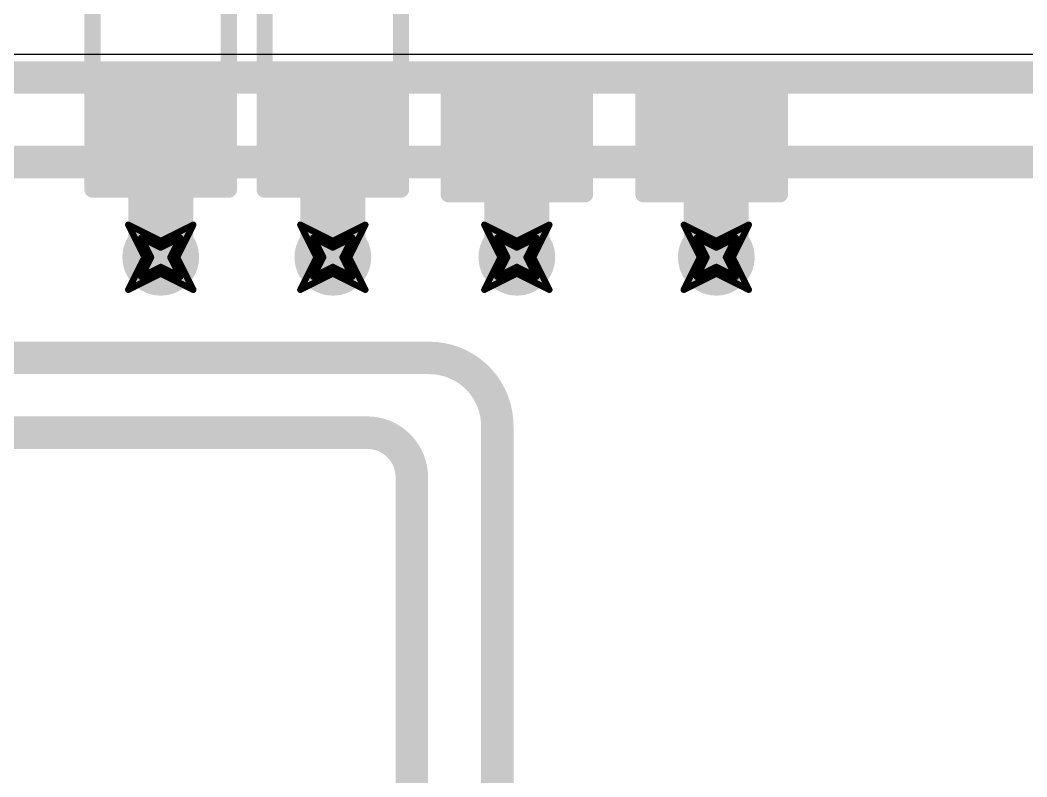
# Model space of a CAD drawing. Header units: inches. Extents: x -2 to 5376, y -4 to 5426.
# Drawn here: x 77.56 to 85.44, y 20.21 to 26.13 of the extents above; entities that cross this region are included whole.
import ezdxf

# ---------------------------------------------------------------- set-up
doc = ezdxf.new("R2010")
doc.units = ezdxf.units.IN
for name, color, linetype in [('Bottom Layer', 5, 'Continuous'), ('Drill Drawing', 1, 'Continuous'), ('Layer 1', 16, 'Continuous'), ('Layer 2', 76, 'Continuous'), ('Top Layer', 1, 'Continuous'), ('Top Overlay', 2, 'Continuous'), ('Top Paste', 8, 'Continuous'), ('Top Solder', 216, 'Continuous'), ('Via Holes', 16, 'Continuous')]:
    doc.layers.add(name, color=color, linetype=linetype)

# ---------------------------------------------------------------- blocks, each defined once
blk = doc.blocks.new('R___0603_215')
at = {"layer": 'Top Layer'}
for points in [[(-0.381, 0.4445), (-0.381, -0.4445), (-1.143, -0.4445), (-1.143, 0.4445)], [(1.143, 0.4445), (1.143, -0.4445), (0.381, -0.4445), (0.381, 0.4445)]]:
    blk.add_hatch(color=1, dxfattribs=at).paths.add_polyline_path(points)
at = {"layer": 'Top Paste'}
for points in [[(-0.381, 0.4445), (-0.381, -0.4445), (-1.143, -0.4445), (-1.143, 0.4445)], [(1.143, 0.4445), (1.143, -0.4445), (0.381, -0.4445), (0.381, 0.4445)]]:
    blk.add_hatch(color=8, dxfattribs=at).paths.add_polyline_path(points)
at = {"layer": 'Top Solder'}
for points in [[(-0.2794, 0.5461), (-0.2794, -0.5461), (-1.2446, -0.5461), (-1.2446, 0.5461)], [(1.2446, 0.5461), (1.2446, -0.5461), (0.2794, -0.5461), (0.2794, 0.5461)]]:
    blk.add_hatch(color=216, dxfattribs=at).paths.add_polyline_path(points)
at = {"layer": 'Top Overlay'}
for points in [[(-1.2192, -0.5334, 0.127, 0.127, 0), (-1.2192, 0.5334, 0.127, 0.127, 0)], [(1.2192, 0.5334, 0.127, 0.127, 0), (-1.2192, 0.5334, 0.127, 0.127, 0)], [(1.2192, -0.5334, 0.127, 0.127, 0), (1.2192, 0.5334, 0.127, 0.127, 0)], [(1.2192, -0.5334, 0.127, 0.127, 0), (-1.2192, -0.5334, 0.127, 0.127, 0)]]:
    blk.add_lwpolyline(points, format="xyseb", dxfattribs=at)
for points in [[(-1.25095, 0.5334, 0.0635, 0.0635, 1), (-1.18745, 0.5334, 0.0635, 0.0635, 1)], [(-1.25095, 0.5334, 0.0635, 0.0635, 1), (-1.18745, 0.5334, 0.0635, 0.0635, 1)], [(1.18745, 0.5334, 0.0635, 0.0635, 1), (1.25095, 0.5334, 0.0635, 0.0635, 1)], [(1.18745, 0.5334, 0.0635, 0.0635, 1), (1.25095, 0.5334, 0.0635, 0.0635, 1)], [(-1.25095, -0.5334, 0.0635, 0.0635, 1), (-1.18745, -0.5334, 0.0635, 0.0635, 1)], [(-1.25095, -0.5334, 0.0635, 0.0635, 1), (-1.18745, -0.5334, 0.0635, 0.0635, 1)], [(1.18745, -0.5334, 0.0635, 0.0635, 1), (1.25095, -0.5334, 0.0635, 0.0635, 1)], [(1.18745, -0.5334, 0.0635, 0.0635, 1), (1.25095, -0.5334, 0.0635, 0.0635, 1)]]:
    blk.add_lwpolyline(points, format="xyseb", close=True, dxfattribs=at)
blk = doc.blocks.new('R___0603_216')
at = {"layer": 'Top Layer'}
for points in [[(-0.381, 0.4445), (-0.381, -0.4445), (-1.143, -0.4445), (-1.143, 0.4445)], [(1.143, 0.4445), (1.143, -0.4445), (0.381, -0.4445), (0.381, 0.4445)]]:
    blk.add_hatch(color=1, dxfattribs=at).paths.add_polyline_path(points)
at = {"layer": 'Top Paste'}
for points in [[(-0.381, 0.4445), (-0.381, -0.4445), (-1.143, -0.4445), (-1.143, 0.4445)], [(1.143, 0.4445), (1.143, -0.4445), (0.381, -0.4445), (0.381, 0.4445)]]:
    blk.add_hatch(color=8, dxfattribs=at).paths.add_polyline_path(points)
at = {"layer": 'Top Solder'}
for points in [[(-0.2794, 0.5461), (-0.2794, -0.5461), (-1.2446, -0.5461), (-1.2446, 0.5461)], [(1.2446, 0.5461), (1.2446, -0.5461), (0.2794, -0.5461), (0.2794, 0.5461)]]:
    blk.add_hatch(color=216, dxfattribs=at).paths.add_polyline_path(points)
at = {"layer": 'Top Overlay'}
for points in [[(-1.2192, 0.5334, 0.127, 0.127, 0), (-1.2192, -0.5334, 0.127, 0.127, 0)], [(-1.2192, 0.5334, 0.127, 0.127, 0), (1.2192, 0.5334, 0.127, 0.127, 0)], [(1.2192, 0.5334, 0.127, 0.127, 0), (1.2192, -0.5334, 0.127, 0.127, 0)], [(-1.2192, -0.5334, 0.127, 0.127, 0), (1.2192, -0.5334, 0.127, 0.127, 0)]]:
    blk.add_lwpolyline(points, format="xyseb", dxfattribs=at)
for points in [[(-1.25095, 0.5334, 0.0635, 0.0635, 1), (-1.18745, 0.5334, 0.0635, 0.0635, 1)], [(-1.25095, 0.5334, 0.0635, 0.0635, 1), (-1.18745, 0.5334, 0.0635, 0.0635, 1)], [(1.18745, 0.5334, 0.0635, 0.0635, 1), (1.25095, 0.5334, 0.0635, 0.0635, 1)], [(1.18745, 0.5334, 0.0635, 0.0635, 1), (1.25095, 0.5334, 0.0635, 0.0635, 1)], [(-1.25095, -0.5334, 0.0635, 0.0635, 1), (-1.18745, -0.5334, 0.0635, 0.0635, 1)], [(-1.25095, -0.5334, 0.0635, 0.0635, 1), (-1.18745, -0.5334, 0.0635, 0.0635, 1)], [(1.18745, -0.5334, 0.0635, 0.0635, 1), (1.25095, -0.5334, 0.0635, 0.0635, 1)], [(1.18745, -0.5334, 0.0635, 0.0635, 1), (1.25095, -0.5334, 0.0635, 0.0635, 1)]]:
    blk.add_lwpolyline(points, format="xyseb", close=True, dxfattribs=at)
blk = doc.blocks.new('C___0603_324')
at = {"layer": 'Top Layer'}
for points in [[(-0.381, 0.4445), (-0.381, -0.4445), (-1.143, -0.4445), (-1.143, 0.4445)], [(1.143, 0.4445), (1.143, -0.4445), (0.381, -0.4445), (0.381, 0.4445)]]:
    blk.add_hatch(color=1, dxfattribs=at).paths.add_polyline_path(points)
at = {"layer": 'Top Paste'}
for points in [[(-0.381, 0.4445), (-0.381, -0.4445), (-1.143, -0.4445), (-1.143, 0.4445)], [(1.143, 0.4445), (1.143, -0.4445), (0.381, -0.4445), (0.381, 0.4445)]]:
    blk.add_hatch(color=8, dxfattribs=at).paths.add_polyline_path(points)
at = {"layer": 'Top Solder'}
for points in [[(-0.321, 0.5045), (-0.321, -0.5045), (-1.203, -0.5045), (-1.203, 0.5045)], [(1.203, 0.5045), (1.203, -0.5045), (0.321, -0.5045), (0.321, 0.5045)]]:
    blk.add_hatch(color=216, dxfattribs=at).paths.add_polyline_path(points)
at = {"layer": 'Top Overlay'}
for points in [[(-1.2446, 0.5334, 0.127, 0.127, 0), (-1.2446, -0.5334, 0.127, 0.127, 0)], [(-1.2446, 0.5334, 0.127, 0.127, 0), (-0.4572, 0.5334, 0.127, 0.127, 0)], [(0.4572, 0.5334, 0.127, 0.127, 0), (1.2446, 0.5334, 0.127, 0.127, 0)], [(1.2446, 0.5334, 0.127, 0.127, 0), (1.2446, -0.5334, 0.127, 0.127, 0)], [(-1.2446, -0.5334, 0.127, 0.127, 0), (-0.4572, -0.5334, 0.127, 0.127, 0)], [(0.4572, -0.5334, 0.127, 0.127, 0), (1.2446, -0.5334, 0.127, 0.127, 0)]]:
    blk.add_lwpolyline(points, format="xyseb", dxfattribs=at)
for points in [[(-1.2764, 0.5334, 0.0635, 0.0635, 1), (-1.2128, 0.5334, 0.0635, 0.0635, 1)], [(-1.2764, 0.5334, 0.0635, 0.0635, 1), (-1.2128, 0.5334, 0.0635, 0.0635, 1)], [(-0.4889, 0.5334, 0.0635, 0.0635, 1), (-0.4254, 0.5334, 0.0635, 0.0635, 1)], [(0.4254, 0.5334, 0.0635, 0.0635, 1), (0.4889, 0.5334, 0.0635, 0.0635, 1)], [(1.2128, 0.5334, 0.0635, 0.0635, 1), (1.2764, 0.5334, 0.0635, 0.0635, 1)], [(1.2128, 0.5334, 0.0635, 0.0635, 1), (1.2764, 0.5334, 0.0635, 0.0635, 1)], [(-1.2764, -0.5334, 0.0635, 0.0635, 1), (-1.2128, -0.5334, 0.0635, 0.0635, 1)], [(-1.2764, -0.5334, 0.0635, 0.0635, 1), (-1.2128, -0.5334, 0.0635, 0.0635, 1)], [(-0.4889, -0.5334, 0.0635, 0.0635, 1), (-0.4254, -0.5334, 0.0635, 0.0635, 1)], [(0.4254, -0.5334, 0.0635, 0.0635, 1), (0.4889, -0.5334, 0.0635, 0.0635, 1)], [(1.2128, -0.5334, 0.0635, 0.0635, 1), (1.2764, -0.5334, 0.0635, 0.0635, 1)], [(1.2128, -0.5334, 0.0635, 0.0635, 1), (1.2764, -0.5334, 0.0635, 0.0635, 1)]]:
    blk.add_lwpolyline(points, format="xyseb", close=True, dxfattribs=at)
blk = doc.blocks.new('C___0603_325')
at = {"layer": 'Top Layer'}
for points in [[(-0.381, 0.4445), (-0.381, -0.4445), (-1.143, -0.4445), (-1.143, 0.4445)], [(1.143, 0.4445), (1.143, -0.4445), (0.381, -0.4445), (0.381, 0.4445)]]:
    blk.add_hatch(color=1, dxfattribs=at).paths.add_polyline_path(points)
at = {"layer": 'Top Paste'}
for points in [[(-0.381, 0.4445), (-0.381, -0.4445), (-1.143, -0.4445), (-1.143, 0.4445)], [(1.143, 0.4445), (1.143, -0.4445), (0.381, -0.4445), (0.381, 0.4445)]]:
    blk.add_hatch(color=8, dxfattribs=at).paths.add_polyline_path(points)
at = {"layer": 'Top Solder'}
for points in [[(-0.321, 0.5045), (-0.321, -0.5045), (-1.203, -0.5045), (-1.203, 0.5045)], [(1.203, 0.5045), (1.203, -0.5045), (0.321, -0.5045), (0.321, 0.5045)]]:
    blk.add_hatch(color=216, dxfattribs=at).paths.add_polyline_path(points)
at = {"layer": 'Top Overlay'}
for points in [[(-1.2446, 0.5334, 0.127, 0.127, 0), (-1.2446, -0.5334, 0.127, 0.127, 0)], [(-1.2446, 0.5334, 0.127, 0.127, 0), (-0.4572, 0.5334, 0.127, 0.127, 0)], [(0.4572, 0.5334, 0.127, 0.127, 0), (1.2446, 0.5334, 0.127, 0.127, 0)], [(1.2446, 0.5334, 0.127, 0.127, 0), (1.2446, -0.5334, 0.127, 0.127, 0)], [(-1.2446, -0.5334, 0.127, 0.127, 0), (-0.4572, -0.5334, 0.127, 0.127, 0)], [(0.4572, -0.5334, 0.127, 0.127, 0), (1.2446, -0.5334, 0.127, 0.127, 0)]]:
    blk.add_lwpolyline(points, format="xyseb", dxfattribs=at)
for points in [[(-1.2764, 0.5334, 0.0635, 0.0635, 1), (-1.2128, 0.5334, 0.0635, 0.0635, 1)], [(-1.2764, 0.5334, 0.0635, 0.0635, 1), (-1.2128, 0.5334, 0.0635, 0.0635, 1)], [(-0.4889, 0.5334, 0.0635, 0.0635, 1), (-0.4254, 0.5334, 0.0635, 0.0635, 1)], [(0.4254, 0.5334, 0.0635, 0.0635, 1), (0.4889, 0.5334, 0.0635, 0.0635, 1)], [(1.2128, 0.5334, 0.0635, 0.0635, 1), (1.2764, 0.5334, 0.0635, 0.0635, 1)], [(1.2128, 0.5334, 0.0635, 0.0635, 1), (1.2764, 0.5334, 0.0635, 0.0635, 1)], [(-1.2764, -0.5334, 0.0635, 0.0635, 1), (-1.2128, -0.5334, 0.0635, 0.0635, 1)], [(-1.2764, -0.5334, 0.0635, 0.0635, 1), (-1.2128, -0.5334, 0.0635, 0.0635, 1)], [(-0.4889, -0.5334, 0.0635, 0.0635, 1), (-0.4254, -0.5334, 0.0635, 0.0635, 1)], [(0.4254, -0.5334, 0.0635, 0.0635, 1), (0.4889, -0.5334, 0.0635, 0.0635, 1)], [(1.2128, -0.5334, 0.0635, 0.0635, 1), (1.2764, -0.5334, 0.0635, 0.0635, 1)], [(1.2128, -0.5334, 0.0635, 0.0635, 1), (1.2764, -0.5334, 0.0635, 0.0635, 1)]]:
    blk.add_lwpolyline(points, format="xyseb", close=True, dxfattribs=at)

msp = doc.modelspace()

# ---------------------------------------------------------------- hatches: boundary and pattern name
at = {"layer": 'Bottom Layer'}
h = msp.add_hatch(color=5, dxfattribs=at)
edge = h.paths.add_edge_path()
edge.add_arc((78.6614, 24.2736), 0.3, 0, 360)
h = msp.add_hatch(color=5, dxfattribs=at)
edge = h.paths.add_edge_path()
edge.add_arc((80.0075, 24.2736), 0.3, 0, 360)
h = msp.add_hatch(color=5, dxfattribs=at)
edge = h.paths.add_edge_path()
edge.add_arc((81.4467, 24.2736), 0.3, 0, 360)
h = msp.add_hatch(color=5, dxfattribs=at)
edge = h.paths.add_edge_path()
edge.add_arc((83.0067, 24.2736), 0.3, 0, 360)
at = {"layer": 'Layer 1'}
h = msp.add_hatch(color=16, dxfattribs=at)
edge = h.paths.add_edge_path()
edge.add_arc((78.6614, 24.2736), 0.3, 0, 360)
h = msp.add_hatch(color=16, dxfattribs=at)
edge = h.paths.add_edge_path()
edge.add_arc((80.0075, 24.2736), 0.3, 0, 360)
h = msp.add_hatch(color=16, dxfattribs=at)
edge = h.paths.add_edge_path()
edge.add_arc((81.4467, 24.2736), 0.3, 0, 360)
h = msp.add_hatch(color=16, dxfattribs=at)
edge = h.paths.add_edge_path()
edge.add_arc((83.0067, 24.2736), 0.3, 0, 360)
at = {"layer": 'Layer 2'}
h = msp.add_hatch(color=76, dxfattribs=at)
edge = h.paths.add_edge_path()
edge.add_arc((78.6614, 24.2736), 0.3, 0, 360)
h = msp.add_hatch(color=76, dxfattribs=at)
edge = h.paths.add_edge_path()
edge.add_arc((80.0075, 24.2736), 0.3, 0, 360)
h = msp.add_hatch(color=76, dxfattribs=at)
edge = h.paths.add_edge_path()
edge.add_arc((81.4467, 24.2736), 0.3, 0, 360)
h = msp.add_hatch(color=76, dxfattribs=at)
edge = h.paths.add_edge_path()
edge.add_arc((83.0067, 24.2736), 0.3, 0, 360)
at = {"layer": 'Top Layer'}
h = msp.add_hatch(color=1, dxfattribs=at)
edge = h.paths.add_edge_path()
edge.add_arc((78.6614, 24.2736), 0.3, 0, 360)
h = msp.add_hatch(color=1, dxfattribs=at)
edge = h.paths.add_edge_path()
edge.add_arc((80.0075, 24.2736), 0.3, 0, 360)
h = msp.add_hatch(color=1, dxfattribs=at)
edge = h.paths.add_edge_path()
edge.add_arc((81.4467, 24.2736), 0.3, 0, 360)
h = msp.add_hatch(color=1, dxfattribs=at)
edge = h.paths.add_edge_path()
edge.add_arc((83.0067, 24.2736), 0.3, 0, 360)
at = {"layer": 'Via Holes'}
h = msp.add_hatch(color=7, dxfattribs=at)
edge = h.paths.add_edge_path()
edge.add_arc((78.6614, 24.2736), 0.15, 0, 360)
h = msp.add_hatch(color=7, dxfattribs=at)
edge = h.paths.add_edge_path()
edge.add_arc((80.0075, 24.2736), 0.15, 0, 360)
h = msp.add_hatch(color=7, dxfattribs=at)
edge = h.paths.add_edge_path()
edge.add_arc((81.4467, 24.2736), 0.15, 0, 360)
h = msp.add_hatch(color=7, dxfattribs=at)
edge = h.paths.add_edge_path()
edge.add_arc((83.0067, 24.2736), 0.15, 0, 360)

# ---------------------------------------------------------------- linework, layer by layer
at = {"layer": 'Bottom Layer'}
for points in [[(76.9009, 25.6794, 0.254, 0.254, 0), (90.7542, 25.6794, 0.254, 0.254, 0)], [(75.5985, 25.019, 0.254, 0.254, 0), (90.1954, 25.019, 0.254, 0.254, 0)], [(74.93, 23.4862, 0.254, 0.254, 0), (80.7619, 23.4862, 0.254, 0.254, 0)], [(80.7619, 23.4862, 0.254, 0.254, -0.414214), (81.2937, 22.9544, 0.254, 0.254, 0)], [(81.2937, 22.9544, 0.254, 0.254, 0), (81.2937, 22.9532, 0.254, 0.254, 0)], [(81.2937, 16.3307, 0.254, 0.254, 0), (81.2937, 22.9532, 0.254, 0.254, 0)], [(74.2615, 22.902, 0.254, 0.254, 0), (80.2751, 22.902, 0.254, 0.254, 0)], [(80.2751, 22.902, 0.254, 0.254, -0.414214), (80.6252, 22.5519, 0.254, 0.254, 0)], [(80.6252, 16.3308, 0.254, 0.254, 0), (80.6252, 22.5519, 0.254, 0.254, 0)]]:
    msp.add_lwpolyline(points, format="xyseb", dxfattribs=at)
for points in [[(80.6984, 23.4862, 0.127, 0.127, 1), (80.8254, 23.4862, 0.127, 0.127, 1)], [(80.6984, 23.4862, 0.127, 0.127, 1), (80.8254, 23.4862, 0.127, 0.127, 1)], [(81.2302, 22.9544, 0.127, 0.127, 1), (81.3572, 22.9544, 0.127, 0.127, 1)], [(81.2302, 22.9544, 0.127, 0.127, 1), (81.3572, 22.9544, 0.127, 0.127, 1)], [(81.2302, 22.9532, 0.127, 0.127, 1), (81.3572, 22.9532, 0.127, 0.127, 1)], [(81.2302, 22.9532, 0.127, 0.127, 1), (81.3572, 22.9532, 0.127, 0.127, 1)], [(80.2116, 22.902, 0.127, 0.127, 1), (80.3386, 22.902, 0.127, 0.127, 1)], [(80.2116, 22.902, 0.127, 0.127, 1), (80.3386, 22.902, 0.127, 0.127, 1)], [(80.5617, 22.5519, 0.127, 0.127, 1), (80.6887, 22.5519, 0.127, 0.127, 1)], [(80.5617, 22.5519, 0.127, 0.127, 1), (80.6887, 22.5519, 0.127, 0.127, 1)]]:
    msp.add_lwpolyline(points, format="xyseb", close=True, dxfattribs=at)
at = {"layer": 'Drill Drawing'}
for points in [[(78.4074, 24.5276, 0.0508, 0.0508, 0), (78.6614, 24.4006, 0.0508, 0.0508, 0)], [(78.4074, 24.5276, 0.0508, 0.0508, 0), (78.5344, 24.2736, 0.0508, 0.0508, 0)], [(78.6614, 24.4006, 0.0508, 0.0508, 0), (78.9154, 24.5276, 0.0508, 0.0508, 0)], [(78.7884, 24.2736, 0.0508, 0.0508, 0), (78.9154, 24.5276, 0.0508, 0.0508, 0)], [(79.7535, 24.5276, 0.0508, 0.0508, 0), (80.0075, 24.4006, 0.0508, 0.0508, 0)], [(79.7535, 24.5276, 0.0508, 0.0508, 0), (79.8805, 24.2736, 0.0508, 0.0508, 0)], [(80.0075, 24.4006, 0.0508, 0.0508, 0), (80.2615, 24.5276, 0.0508, 0.0508, 0)], [(80.1345, 24.2736, 0.0508, 0.0508, 0), (80.2615, 24.5276, 0.0508, 0.0508, 0)], [(81.1927, 24.5276, 0.0508, 0.0508, 0), (81.4467, 24.4006, 0.0508, 0.0508, 0)], [(81.1927, 24.5276, 0.0508, 0.0508, 0), (81.3197, 24.2736, 0.0508, 0.0508, 0)], [(81.4467, 24.4006, 0.0508, 0.0508, 0), (81.7007, 24.5276, 0.0508, 0.0508, 0)], [(81.5737, 24.2736, 0.0508, 0.0508, 0), (81.7007, 24.5276, 0.0508, 0.0508, 0)], [(82.7527, 24.5276, 0.0508, 0.0508, 0), (83.0067, 24.4006, 0.0508, 0.0508, 0)], [(82.7527, 24.5276, 0.0508, 0.0508, 0), (82.8797, 24.2736, 0.0508, 0.0508, 0)], [(83.0067, 24.4006, 0.0508, 0.0508, 0), (83.2607, 24.5276, 0.0508, 0.0508, 0)], [(83.1337, 24.2736, 0.0508, 0.0508, 0), (83.2607, 24.5276, 0.0508, 0.0508, 0)], [(78.509, 24.426, 0.0508, 0.0508, 0), (78.6614, 24.3498, 0.0508, 0.0508, 0)], [(78.509, 24.426, 0.0508, 0.0508, 0), (78.5852, 24.2736, 0.0508, 0.0508, 0)], [(78.6614, 24.3498, 0.0508, 0.0508, 0), (78.8138, 24.426, 0.0508, 0.0508, 0)], [(78.7376, 24.2736, 0.0508, 0.0508, 0), (78.8138, 24.426, 0.0508, 0.0508, 0)], [(79.8551, 24.426, 0.0508, 0.0508, 0), (80.0075, 24.3498, 0.0508, 0.0508, 0)], [(79.8551, 24.426, 0.0508, 0.0508, 0), (79.9313, 24.2736, 0.0508, 0.0508, 0)], [(80.0075, 24.3498, 0.0508, 0.0508, 0), (80.1599, 24.426, 0.0508, 0.0508, 0)], [(80.0837, 24.2736, 0.0508, 0.0508, 0), (80.1599, 24.426, 0.0508, 0.0508, 0)], [(81.2943, 24.426, 0.0508, 0.0508, 0), (81.4467, 24.3498, 0.0508, 0.0508, 0)], [(81.2943, 24.426, 0.0508, 0.0508, 0), (81.3705, 24.2736, 0.0508, 0.0508, 0)], [(81.4467, 24.3498, 0.0508, 0.0508, 0), (81.5991, 24.426, 0.0508, 0.0508, 0)], [(81.5229, 24.2736, 0.0508, 0.0508, 0), (81.5991, 24.426, 0.0508, 0.0508, 0)], [(82.8543, 24.426, 0.0508, 0.0508, 0), (83.0067, 24.3498, 0.0508, 0.0508, 0)], [(82.8543, 24.426, 0.0508, 0.0508, 0), (82.9305, 24.2736, 0.0508, 0.0508, 0)], [(83.0067, 24.3498, 0.0508, 0.0508, 0), (83.1591, 24.426, 0.0508, 0.0508, 0)], [(83.0829, 24.2736, 0.0508, 0.0508, 0), (83.1591, 24.426, 0.0508, 0.0508, 0)], [(78.4074, 24.0196, 0.0508, 0.0508, 0), (78.5344, 24.2736, 0.0508, 0.0508, 0)], [(78.509, 24.1212, 0.0508, 0.0508, 0), (78.5852, 24.2736, 0.0508, 0.0508, 0)], [(78.7376, 24.2736, 0.0508, 0.0508, 0), (78.8138, 24.1212, 0.0508, 0.0508, 0)], [(78.7884, 24.2736, 0.0508, 0.0508, 0), (78.9154, 24.0196, 0.0508, 0.0508, 0)], [(79.7535, 24.0196, 0.0508, 0.0508, 0), (79.8805, 24.2736, 0.0508, 0.0508, 0)], [(79.8551, 24.1212, 0.0508, 0.0508, 0), (79.9313, 24.2736, 0.0508, 0.0508, 0)], [(80.0837, 24.2736, 0.0508, 0.0508, 0), (80.1599, 24.1212, 0.0508, 0.0508, 0)], [(80.1345, 24.2736, 0.0508, 0.0508, 0), (80.2615, 24.0196, 0.0508, 0.0508, 0)], [(81.1927, 24.0196, 0.0508, 0.0508, 0), (81.3197, 24.2736, 0.0508, 0.0508, 0)], [(81.2943, 24.1212, 0.0508, 0.0508, 0), (81.3705, 24.2736, 0.0508, 0.0508, 0)], [(81.5229, 24.2736, 0.0508, 0.0508, 0), (81.5991, 24.1212, 0.0508, 0.0508, 0)], [(81.5737, 24.2736, 0.0508, 0.0508, 0), (81.7007, 24.0196, 0.0508, 0.0508, 0)], [(82.7527, 24.0196, 0.0508, 0.0508, 0), (82.8797, 24.2736, 0.0508, 0.0508, 0)], [(82.8543, 24.1212, 0.0508, 0.0508, 0), (82.9305, 24.2736, 0.0508, 0.0508, 0)], [(83.0829, 24.2736, 0.0508, 0.0508, 0), (83.1591, 24.1212, 0.0508, 0.0508, 0)], [(83.1337, 24.2736, 0.0508, 0.0508, 0), (83.2607, 24.0196, 0.0508, 0.0508, 0)], [(78.509, 24.1212, 0.0508, 0.0508, 0), (78.6614, 24.1974, 0.0508, 0.0508, 0)], [(78.6614, 24.1974, 0.0508, 0.0508, 0), (78.8138, 24.1212, 0.0508, 0.0508, 0)], [(79.8551, 24.1212, 0.0508, 0.0508, 0), (80.0075, 24.1974, 0.0508, 0.0508, 0)], [(80.0075, 24.1974, 0.0508, 0.0508, 0), (80.1599, 24.1212, 0.0508, 0.0508, 0)], [(81.2943, 24.1212, 0.0508, 0.0508, 0), (81.4467, 24.1974, 0.0508, 0.0508, 0)], [(81.4467, 24.1974, 0.0508, 0.0508, 0), (81.5991, 24.1212, 0.0508, 0.0508, 0)], [(82.8543, 24.1212, 0.0508, 0.0508, 0), (83.0067, 24.1974, 0.0508, 0.0508, 0)], [(83.0067, 24.1974, 0.0508, 0.0508, 0), (83.1591, 24.1212, 0.0508, 0.0508, 0)], [(78.4074, 24.0196, 0.0508, 0.0508, 0), (78.6614, 24.1466, 0.0508, 0.0508, 0)], [(78.6614, 24.1466, 0.0508, 0.0508, 0), (78.9154, 24.0196, 0.0508, 0.0508, 0)], [(79.7535, 24.0196, 0.0508, 0.0508, 0), (80.0075, 24.1466, 0.0508, 0.0508, 0)], [(80.0075, 24.1466, 0.0508, 0.0508, 0), (80.2615, 24.0196, 0.0508, 0.0508, 0)], [(81.1927, 24.0196, 0.0508, 0.0508, 0), (81.4467, 24.1466, 0.0508, 0.0508, 0)], [(81.4467, 24.1466, 0.0508, 0.0508, 0), (81.7007, 24.0196, 0.0508, 0.0508, 0)], [(82.7527, 24.0196, 0.0508, 0.0508, 0), (83.0067, 24.1466, 0.0508, 0.0508, 0)], [(83.0067, 24.1466, 0.0508, 0.0508, 0), (83.2607, 24.0196, 0.0508, 0.0508, 0)]]:
    msp.add_lwpolyline(points, format="xyseb", dxfattribs=at)
for points in [[(78.3947, 24.5276, 0.0254, 0.0254, 1), (78.4201, 24.5276, 0.0254, 0.0254, 1)], [(78.3947, 24.5276, 0.0254, 0.0254, 1), (78.4201, 24.5276, 0.0254, 0.0254, 1)], [(78.9027, 24.5276, 0.0254, 0.0254, 1), (78.9281, 24.5276, 0.0254, 0.0254, 1)], [(78.9027, 24.5276, 0.0254, 0.0254, 1), (78.9281, 24.5276, 0.0254, 0.0254, 1)], [(79.7408, 24.5276, 0.0254, 0.0254, 1), (79.7662, 24.5276, 0.0254, 0.0254, 1)], [(79.7408, 24.5276, 0.0254, 0.0254, 1), (79.7662, 24.5276, 0.0254, 0.0254, 1)], [(80.2488, 24.5276, 0.0254, 0.0254, 1), (80.2742, 24.5276, 0.0254, 0.0254, 1)], [(80.2488, 24.5276, 0.0254, 0.0254, 1), (80.2742, 24.5276, 0.0254, 0.0254, 1)], [(81.18, 24.5276, 0.0254, 0.0254, 1), (81.2054, 24.5276, 0.0254, 0.0254, 1)], [(81.18, 24.5276, 0.0254, 0.0254, 1), (81.2054, 24.5276, 0.0254, 0.0254, 1)], [(81.688, 24.5276, 0.0254, 0.0254, 1), (81.7134, 24.5276, 0.0254, 0.0254, 1)], [(81.688, 24.5276, 0.0254, 0.0254, 1), (81.7134, 24.5276, 0.0254, 0.0254, 1)], [(82.74, 24.5276, 0.0254, 0.0254, 1), (82.7654, 24.5276, 0.0254, 0.0254, 1)], [(82.74, 24.5276, 0.0254, 0.0254, 1), (82.7654, 24.5276, 0.0254, 0.0254, 1)], [(83.248, 24.5276, 0.0254, 0.0254, 1), (83.2734, 24.5276, 0.0254, 0.0254, 1)], [(83.248, 24.5276, 0.0254, 0.0254, 1), (83.2734, 24.5276, 0.0254, 0.0254, 1)], [(78.4963, 24.426, 0.0254, 0.0254, 1), (78.5217, 24.426, 0.0254, 0.0254, 1)], [(78.4963, 24.426, 0.0254, 0.0254, 1), (78.5217, 24.426, 0.0254, 0.0254, 1)], [(78.6487, 24.4006, 0.0254, 0.0254, 1), (78.6741, 24.4006, 0.0254, 0.0254, 1)], [(78.6487, 24.4006, 0.0254, 0.0254, 1), (78.6741, 24.4006, 0.0254, 0.0254, 1)], [(78.8011, 24.426, 0.0254, 0.0254, 1), (78.8265, 24.426, 0.0254, 0.0254, 1)], [(78.8011, 24.426, 0.0254, 0.0254, 1), (78.8265, 24.426, 0.0254, 0.0254, 1)], [(79.8424, 24.426, 0.0254, 0.0254, 1), (79.8678, 24.426, 0.0254, 0.0254, 1)], [(79.8424, 24.426, 0.0254, 0.0254, 1), (79.8678, 24.426, 0.0254, 0.0254, 1)], [(79.9948, 24.4006, 0.0254, 0.0254, 1), (80.0202, 24.4006, 0.0254, 0.0254, 1)], [(79.9948, 24.4006, 0.0254, 0.0254, 1), (80.0202, 24.4006, 0.0254, 0.0254, 1)], [(80.1472, 24.426, 0.0254, 0.0254, 1), (80.1726, 24.426, 0.0254, 0.0254, 1)], [(80.1472, 24.426, 0.0254, 0.0254, 1), (80.1726, 24.426, 0.0254, 0.0254, 1)], [(81.2816, 24.426, 0.0254, 0.0254, 1), (81.307, 24.426, 0.0254, 0.0254, 1)], [(81.2816, 24.426, 0.0254, 0.0254, 1), (81.307, 24.426, 0.0254, 0.0254, 1)], [(81.434, 24.4006, 0.0254, 0.0254, 1), (81.4594, 24.4006, 0.0254, 0.0254, 1)], [(81.434, 24.4006, 0.0254, 0.0254, 1), (81.4594, 24.4006, 0.0254, 0.0254, 1)], [(81.5864, 24.426, 0.0254, 0.0254, 1), (81.6118, 24.426, 0.0254, 0.0254, 1)], [(81.5864, 24.426, 0.0254, 0.0254, 1), (81.6118, 24.426, 0.0254, 0.0254, 1)], [(82.8416, 24.426, 0.0254, 0.0254, 1), (82.867, 24.426, 0.0254, 0.0254, 1)], [(82.8416, 24.426, 0.0254, 0.0254, 1), (82.867, 24.426, 0.0254, 0.0254, 1)], [(82.994, 24.4006, 0.0254, 0.0254, 1), (83.0194, 24.4006, 0.0254, 0.0254, 1)], [(82.994, 24.4006, 0.0254, 0.0254, 1), (83.0194, 24.4006, 0.0254, 0.0254, 1)], [(83.1464, 24.426, 0.0254, 0.0254, 1), (83.1718, 24.426, 0.0254, 0.0254, 1)], [(83.1464, 24.426, 0.0254, 0.0254, 1), (83.1718, 24.426, 0.0254, 0.0254, 1)], [(78.6487, 24.3498, 0.0254, 0.0254, 1), (78.6741, 24.3498, 0.0254, 0.0254, 1)], [(78.6487, 24.3498, 0.0254, 0.0254, 1), (78.6741, 24.3498, 0.0254, 0.0254, 1)], [(79.9948, 24.3498, 0.0254, 0.0254, 1), (80.0202, 24.3498, 0.0254, 0.0254, 1)], [(79.9948, 24.3498, 0.0254, 0.0254, 1), (80.0202, 24.3498, 0.0254, 0.0254, 1)], [(81.434, 24.3498, 0.0254, 0.0254, 1), (81.4594, 24.3498, 0.0254, 0.0254, 1)], [(81.434, 24.3498, 0.0254, 0.0254, 1), (81.4594, 24.3498, 0.0254, 0.0254, 1)], [(82.994, 24.3498, 0.0254, 0.0254, 1), (83.0194, 24.3498, 0.0254, 0.0254, 1)], [(82.994, 24.3498, 0.0254, 0.0254, 1), (83.0194, 24.3498, 0.0254, 0.0254, 1)], [(78.5217, 24.2736, 0.0254, 0.0254, 1), (78.5471, 24.2736, 0.0254, 0.0254, 1)], [(78.5217, 24.2736, 0.0254, 0.0254, 1), (78.5471, 24.2736, 0.0254, 0.0254, 1)], [(78.5725, 24.2736, 0.0254, 0.0254, 1), (78.5979, 24.2736, 0.0254, 0.0254, 1)], [(78.5725, 24.2736, 0.0254, 0.0254, 1), (78.5979, 24.2736, 0.0254, 0.0254, 1)], [(78.7249, 24.2736, 0.0254, 0.0254, 1), (78.7503, 24.2736, 0.0254, 0.0254, 1)], [(78.7249, 24.2736, 0.0254, 0.0254, 1), (78.7503, 24.2736, 0.0254, 0.0254, 1)], [(78.7757, 24.2736, 0.0254, 0.0254, 1), (78.8011, 24.2736, 0.0254, 0.0254, 1)], [(78.7757, 24.2736, 0.0254, 0.0254, 1), (78.8011, 24.2736, 0.0254, 0.0254, 1)], [(79.8678, 24.2736, 0.0254, 0.0254, 1), (79.8932, 24.2736, 0.0254, 0.0254, 1)], [(79.8678, 24.2736, 0.0254, 0.0254, 1), (79.8932, 24.2736, 0.0254, 0.0254, 1)], [(79.9186, 24.2736, 0.0254, 0.0254, 1), (79.944, 24.2736, 0.0254, 0.0254, 1)], [(79.9186, 24.2736, 0.0254, 0.0254, 1), (79.944, 24.2736, 0.0254, 0.0254, 1)], [(80.071, 24.2736, 0.0254, 0.0254, 1), (80.0964, 24.2736, 0.0254, 0.0254, 1)], [(80.071, 24.2736, 0.0254, 0.0254, 1), (80.0964, 24.2736, 0.0254, 0.0254, 1)], [(80.1218, 24.2736, 0.0254, 0.0254, 1), (80.1472, 24.2736, 0.0254, 0.0254, 1)], [(80.1218, 24.2736, 0.0254, 0.0254, 1), (80.1472, 24.2736, 0.0254, 0.0254, 1)], [(81.307, 24.2736, 0.0254, 0.0254, 1), (81.3324, 24.2736, 0.0254, 0.0254, 1)], [(81.307, 24.2736, 0.0254, 0.0254, 1), (81.3324, 24.2736, 0.0254, 0.0254, 1)], [(81.3578, 24.2736, 0.0254, 0.0254, 1), (81.3832, 24.2736, 0.0254, 0.0254, 1)], [(81.3578, 24.2736, 0.0254, 0.0254, 1), (81.3832, 24.2736, 0.0254, 0.0254, 1)], [(81.5102, 24.2736, 0.0254, 0.0254, 1), (81.5356, 24.2736, 0.0254, 0.0254, 1)], [(81.5102, 24.2736, 0.0254, 0.0254, 1), (81.5356, 24.2736, 0.0254, 0.0254, 1)], [(81.561, 24.2736, 0.0254, 0.0254, 1), (81.5864, 24.2736, 0.0254, 0.0254, 1)], [(81.561, 24.2736, 0.0254, 0.0254, 1), (81.5864, 24.2736, 0.0254, 0.0254, 1)], [(82.867, 24.2736, 0.0254, 0.0254, 1), (82.8924, 24.2736, 0.0254, 0.0254, 1)], [(82.867, 24.2736, 0.0254, 0.0254, 1), (82.8924, 24.2736, 0.0254, 0.0254, 1)], [(82.9178, 24.2736, 0.0254, 0.0254, 1), (82.9432, 24.2736, 0.0254, 0.0254, 1)], [(82.9178, 24.2736, 0.0254, 0.0254, 1), (82.9432, 24.2736, 0.0254, 0.0254, 1)], [(83.0702, 24.2736, 0.0254, 0.0254, 1), (83.0956, 24.2736, 0.0254, 0.0254, 1)], [(83.0702, 24.2736, 0.0254, 0.0254, 1), (83.0956, 24.2736, 0.0254, 0.0254, 1)], [(83.121, 24.2736, 0.0254, 0.0254, 1), (83.1464, 24.2736, 0.0254, 0.0254, 1)], [(83.121, 24.2736, 0.0254, 0.0254, 1), (83.1464, 24.2736, 0.0254, 0.0254, 1)], [(78.6487, 24.1974, 0.0254, 0.0254, 1), (78.6741, 24.1974, 0.0254, 0.0254, 1)], [(78.6487, 24.1974, 0.0254, 0.0254, 1), (78.6741, 24.1974, 0.0254, 0.0254, 1)], [(79.9948, 24.1974, 0.0254, 0.0254, 1), (80.0202, 24.1974, 0.0254, 0.0254, 1)], [(79.9948, 24.1974, 0.0254, 0.0254, 1), (80.0202, 24.1974, 0.0254, 0.0254, 1)], [(81.434, 24.1974, 0.0254, 0.0254, 1), (81.4594, 24.1974, 0.0254, 0.0254, 1)], [(81.434, 24.1974, 0.0254, 0.0254, 1), (81.4594, 24.1974, 0.0254, 0.0254, 1)], [(82.994, 24.1974, 0.0254, 0.0254, 1), (83.0194, 24.1974, 0.0254, 0.0254, 1)], [(82.994, 24.1974, 0.0254, 0.0254, 1), (83.0194, 24.1974, 0.0254, 0.0254, 1)], [(78.4963, 24.1212, 0.0254, 0.0254, 1), (78.5217, 24.1212, 0.0254, 0.0254, 1)], [(78.4963, 24.1212, 0.0254, 0.0254, 1), (78.5217, 24.1212, 0.0254, 0.0254, 1)], [(78.6487, 24.1466, 0.0254, 0.0254, 1), (78.6741, 24.1466, 0.0254, 0.0254, 1)], [(78.6487, 24.1466, 0.0254, 0.0254, 1), (78.6741, 24.1466, 0.0254, 0.0254, 1)], [(78.8011, 24.1212, 0.0254, 0.0254, 1), (78.8265, 24.1212, 0.0254, 0.0254, 1)], [(78.8011, 24.1212, 0.0254, 0.0254, 1), (78.8265, 24.1212, 0.0254, 0.0254, 1)], [(79.8424, 24.1212, 0.0254, 0.0254, 1), (79.8678, 24.1212, 0.0254, 0.0254, 1)], [(79.8424, 24.1212, 0.0254, 0.0254, 1), (79.8678, 24.1212, 0.0254, 0.0254, 1)], [(79.9948, 24.1466, 0.0254, 0.0254, 1), (80.0202, 24.1466, 0.0254, 0.0254, 1)], [(79.9948, 24.1466, 0.0254, 0.0254, 1), (80.0202, 24.1466, 0.0254, 0.0254, 1)], [(80.1472, 24.1212, 0.0254, 0.0254, 1), (80.1726, 24.1212, 0.0254, 0.0254, 1)], [(80.1472, 24.1212, 0.0254, 0.0254, 1), (80.1726, 24.1212, 0.0254, 0.0254, 1)], [(81.2816, 24.1212, 0.0254, 0.0254, 1), (81.307, 24.1212, 0.0254, 0.0254, 1)], [(81.2816, 24.1212, 0.0254, 0.0254, 1), (81.307, 24.1212, 0.0254, 0.0254, 1)], [(81.434, 24.1466, 0.0254, 0.0254, 1), (81.4594, 24.1466, 0.0254, 0.0254, 1)], [(81.434, 24.1466, 0.0254, 0.0254, 1), (81.4594, 24.1466, 0.0254, 0.0254, 1)], [(81.5864, 24.1212, 0.0254, 0.0254, 1), (81.6118, 24.1212, 0.0254, 0.0254, 1)], [(81.5864, 24.1212, 0.0254, 0.0254, 1), (81.6118, 24.1212, 0.0254, 0.0254, 1)], [(82.8416, 24.1212, 0.0254, 0.0254, 1), (82.867, 24.1212, 0.0254, 0.0254, 1)], [(82.8416, 24.1212, 0.0254, 0.0254, 1), (82.867, 24.1212, 0.0254, 0.0254, 1)], [(82.994, 24.1466, 0.0254, 0.0254, 1), (83.0194, 24.1466, 0.0254, 0.0254, 1)], [(82.994, 24.1466, 0.0254, 0.0254, 1), (83.0194, 24.1466, 0.0254, 0.0254, 1)], [(83.1464, 24.1212, 0.0254, 0.0254, 1), (83.1718, 24.1212, 0.0254, 0.0254, 1)], [(83.1464, 24.1212, 0.0254, 0.0254, 1), (83.1718, 24.1212, 0.0254, 0.0254, 1)], [(78.3947, 24.0196, 0.0254, 0.0254, 1), (78.4201, 24.0196, 0.0254, 0.0254, 1)], [(78.3947, 24.0196, 0.0254, 0.0254, 1), (78.4201, 24.0196, 0.0254, 0.0254, 1)], [(78.9027, 24.0196, 0.0254, 0.0254, 1), (78.9281, 24.0196, 0.0254, 0.0254, 1)], [(78.9027, 24.0196, 0.0254, 0.0254, 1), (78.9281, 24.0196, 0.0254, 0.0254, 1)], [(79.7408, 24.0196, 0.0254, 0.0254, 1), (79.7662, 24.0196, 0.0254, 0.0254, 1)], [(79.7408, 24.0196, 0.0254, 0.0254, 1), (79.7662, 24.0196, 0.0254, 0.0254, 1)], [(80.2488, 24.0196, 0.0254, 0.0254, 1), (80.2742, 24.0196, 0.0254, 0.0254, 1)], [(80.2488, 24.0196, 0.0254, 0.0254, 1), (80.2742, 24.0196, 0.0254, 0.0254, 1)], [(81.18, 24.0196, 0.0254, 0.0254, 1), (81.2054, 24.0196, 0.0254, 0.0254, 1)], [(81.18, 24.0196, 0.0254, 0.0254, 1), (81.2054, 24.0196, 0.0254, 0.0254, 1)], [(81.688, 24.0196, 0.0254, 0.0254, 1), (81.7134, 24.0196, 0.0254, 0.0254, 1)], [(81.688, 24.0196, 0.0254, 0.0254, 1), (81.7134, 24.0196, 0.0254, 0.0254, 1)], [(82.74, 24.0196, 0.0254, 0.0254, 1), (82.7654, 24.0196, 0.0254, 0.0254, 1)], [(82.74, 24.0196, 0.0254, 0.0254, 1), (82.7654, 24.0196, 0.0254, 0.0254, 1)], [(83.248, 24.0196, 0.0254, 0.0254, 1), (83.2734, 24.0196, 0.0254, 0.0254, 1)], [(83.248, 24.0196, 0.0254, 0.0254, 1), (83.2734, 24.0196, 0.0254, 0.0254, 1)]]:
    msp.add_lwpolyline(points, format="xyseb", close=True, dxfattribs=at)
at = {"layer": 'Layer 2'}
msp.add_line((77.4655, 25.8615), (95.6378, 25.8615), dxfattribs=at)
at = {"layer": 'Top Layer'}
for points in [[(78.6614, 24.3244, 0.508, 0.508, 0), (78.6614, 25.2603, 0.508, 0.508, 0)], [(80.0075, 24.3244, 0.508, 0.508, 0), (80.0075, 25.2602, 0.508, 0.508, 0)], [(81.4467, 24.3244, 0.508, 0.508, 0), (81.4467, 25.2484, 0.508, 0.508, 0)], [(82.9707, 25.2484, 0.508, 0.508, -0.414214), (83.0067, 25.2124, 0.508, 0.508, 0)], [(83.0067, 24.3244, 0.508, 0.508, 0), (83.0067, 25.2124, 0.508, 0.508, 0)]]:
    msp.add_lwpolyline(points, format="xyseb", dxfattribs=at)
for points in [[(78.5344, 25.2603, 0.254, 0.254, 1), (78.7884, 25.2603, 0.254, 0.254, 1)], [(79.8805, 25.2602, 0.254, 0.254, 1), (80.1345, 25.2602, 0.254, 0.254, 1)], [(81.3197, 25.2484, 0.254, 0.254, 1), (81.5737, 25.2484, 0.254, 0.254, 1)], [(82.8437, 25.2484, 0.254, 0.254, 1), (83.0977, 25.2484, 0.254, 0.254, 1)], [(82.8797, 25.2124, 0.254, 0.254, 1), (83.1337, 25.2124, 0.254, 0.254, 1)], [(82.8797, 25.2124, 0.254, 0.254, 1), (83.1337, 25.2124, 0.254, 0.254, 1)], [(78.5344, 24.3244, 0.254, 0.254, 1), (78.7884, 24.3244, 0.254, 0.254, 1)], [(79.8805, 24.3244, 0.254, 0.254, 1), (80.1345, 24.3244, 0.254, 0.254, 1)], [(81.3197, 24.3244, 0.254, 0.254, 1), (81.5737, 24.3244, 0.254, 0.254, 1)], [(82.8797, 24.3244, 0.254, 0.254, 1), (83.1337, 24.3244, 0.254, 0.254, 1)]]:
    msp.add_lwpolyline(points, format="xyseb", close=True, dxfattribs=at)

# ---------------------------------------------------------------- block references
for name, p, rotation in [('R___0603_216', (78.6614, 26.0223), 90), ('R___0603_215', (80.0075, 26.0222), 270), ('C___0603_325', (81.4467, 26.0104), 90), ('C___0603_324', (82.9707, 26.0104), 90)]:
    msp.add_blockref(name, p, dxfattribs=dict(rotation=rotation))

doc.saveas('drawing.dxf')
